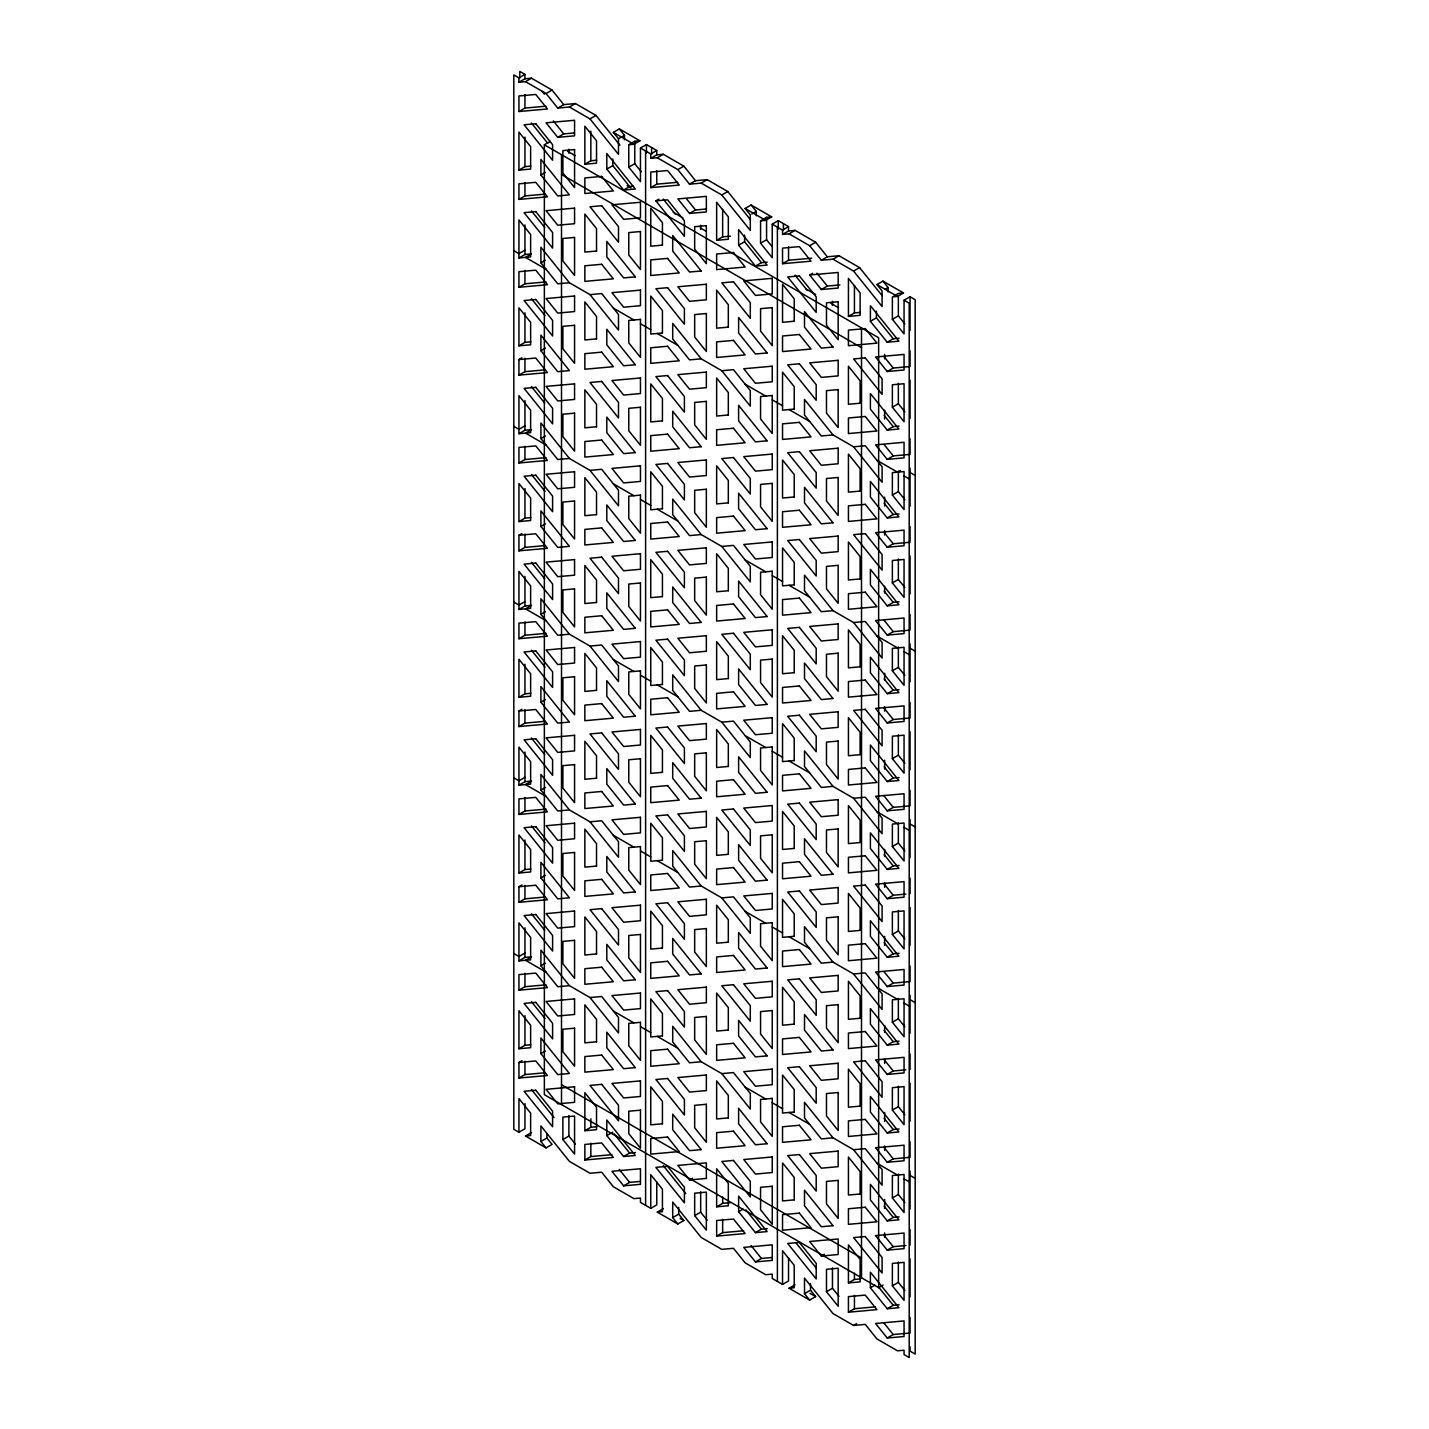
<?xml version="1.0" encoding="UTF-8"?>
<svg xmlns="http://www.w3.org/2000/svg" width="1429" height="1429" viewBox="0 0 1429 1429"><rect width="100%" height="100%" fill="white"/><g stroke="black" fill="none" stroke-linecap="round" stroke-linejoin="round"><path stroke-width="1.5" d="M518.941 77.88L524.943 74.415L524.943 78.774L518.941 82.239L518.941 77.88L513.815 74.915L513.815 1129.285L518.941 1132.25L524.943 1128.785L524.943 1103.545M518.941 82.239L525.497 81.649L531.499 78.202L552.058 90.063L563.74 104.603L575.423 103.567L595.982 115.427L619.9 145.169M525.497 81.649L546.057 93.528L552.058 90.063M518.941 111.533L547.45 108.979L535.768 94.457L518.941 95.957L518.941 111.533L524.943 108.068L545.985 106.193M546.057 93.528L557.739 108.068L563.74 104.603M557.739 108.068L569.421 107.014L575.423 103.567M883.14 1285.064L878.639 1287.672L544.36 1094.668L544.36 144.793L550.361 141.328M557.739 137.345L574.565 135.844L574.565 120.268L546.057 122.823L557.739 137.345L563.74 133.897L574.262 132.951M569.421 107.014L589.981 118.893L595.982 115.427M518.941 170.105L530.641 169.069L530.641 146.633L518.941 132.093L518.941 170.105L524.943 166.639L530.784 166.121M589.981 118.893L618.489 154.368L618.489 138.774L613.363 132.379L619.346 128.914L639.924 140.792L633.922 144.258L628.778 144.722L628.778 167.157L640.46 181.679L640.46 148.044L646.462 144.579L656.751 150.509L656.751 154.868L650.749 158.333L650.749 153.975L640.46 148.044M540.912 174.999L540.912 159.423L569.421 194.88L557.739 195.934L540.912 174.999L545.414 172.409M618.489 138.774L624.491 135.326L619.346 128.914M518.941 199.399L547.45 196.845L535.768 182.323L518.941 183.823L518.941 199.399L524.943 195.934L544.681 194.165M584.854 164.228L596.536 163.174L596.536 140.739L584.854 126.216L584.854 164.228L590.838 160.762L596.679 160.227M628.778 144.722L634.78 141.257L639.924 140.792M606.807 169.104L606.807 153.528L635.316 189.003L623.633 190.039L606.807 169.104L612.809 165.657L612.809 158.976M650.749 153.975L656.751 150.509M628.778 167.157L634.78 163.692L634.78 141.257M650.749 158.333L657.286 157.744L663.288 154.278L683.848 166.157L695.53 180.697L707.212 179.643L727.79 191.522L750.368 219.619M623.633 190.039L629.635 186.574L633.529 186.234M524.943 250.146L518.941 253.612L513.815 250.647M518.941 257.97L530.641 256.934L530.641 234.499L518.941 219.959L518.941 257.97L524.943 254.505L531.499 253.915L525.497 257.381L546.057 269.259M657.286 157.744L677.846 169.622L683.848 166.157M650.749 187.628L679.257 185.073L667.575 170.533L650.749 172.052L650.749 187.628L656.751 184.162L677.775 182.287M589.981 294.624L601.68 293.57L618.489 314.505L618.489 330.081L589.981 294.624L569.421 282.746L557.739 283.799L540.912 262.865L545.414 260.274M655.893 200.864L667.575 199.828L684.402 220.763L684.402 236.339L655.893 200.864L658.894 199.149M677.846 169.622L689.528 184.162L695.53 180.697M518.941 287.265L547.45 284.71L535.768 270.17L518.941 271.689L518.941 287.265L524.943 283.799L545.985 281.924M689.528 184.162L701.21 183.108L707.212 179.643M689.528 213.439L706.355 211.939L706.355 196.362L677.846 198.917L689.528 213.439L695.53 209.974L706.051 209.045M701.21 183.108L721.788 194.987L727.79 191.522M721.788 194.987L750.296 230.444L750.296 214.868L745.152 208.473L751.154 205.008L771.714 216.886L765.712 220.352L760.567 220.816L760.567 243.234L772.249 257.774L772.249 224.121L778.251 220.655L788.54 226.604L788.54 230.962L782.538 234.427L782.538 230.069L772.249 224.121M518.941 345.836L530.641 344.782L530.641 322.365L518.941 307.824L518.941 345.836L524.943 342.371L530.784 341.853M751.797 214.011L756.298 211.403L751.154 205.008M716.643 240.304L728.326 239.268L728.326 216.833L716.643 202.293L716.643 240.304L722.645 236.857L730.433 236.16M518.941 359.536L535.768 358.036L547.45 372.576L518.941 375.13L518.941 359.536L521.942 357.804M760.567 220.816L766.569 217.351L771.714 216.886M540.912 350.73L540.912 335.154L569.421 370.611L557.739 371.665L540.912 350.73L545.414 348.122M738.614 245.199L738.614 229.622L767.123 265.097L755.441 266.133L738.614 245.199L744.598 241.733L744.598 235.07M518.941 375.13L524.943 371.665L544.681 369.897M782.538 230.069L788.54 226.604M760.567 243.234L766.569 239.786L766.569 217.351M782.538 234.427L789.076 233.838L795.078 230.373L815.637 242.251L827.32 256.791L839.019 255.737L859.579 267.616L882.157 295.696M755.441 266.133L761.425 262.668L767.266 262.15M789.076 233.838L809.654 245.717L815.637 242.251M782.538 263.704L811.047 261.168L799.365 246.628L782.538 248.128L782.538 263.704L788.54 260.257L811.672 258.185M524.943 425.878L518.941 429.343L513.815 426.36M518.941 433.702L530.641 432.648L530.641 410.212L518.941 395.69L518.941 433.702L524.943 430.236L531.499 429.647L525.497 433.112L546.057 444.991M809.654 245.717L821.336 260.239L827.32 256.791M821.336 260.239L833.018 259.203L839.019 255.737M809.654 274.993L838.162 272.457L838.162 288.033L821.336 289.533L809.654 274.993L812.654 273.278M589.981 470.355L601.68 469.301L618.489 490.236L618.489 505.812L589.981 470.355L569.421 458.477L557.739 459.513L540.912 438.596L545.414 435.988M518.941 462.978L547.45 460.442L535.768 445.902L518.941 447.402L518.941 462.978L524.943 459.531L545.985 457.637M821.336 289.533L827.32 286.068L839.948 284.943M833.018 259.203L853.577 271.081L859.579 267.616M853.577 271.081L882.086 306.538L882.086 290.962L876.942 284.567L882.943 281.102L903.503 292.981L897.501 296.446L892.375 296.893L892.375 319.328L904.057 333.868L904.057 300.215L910.059 296.75L915.185 299.715L915.185 1354.085L910.059 1351.119L910.059 1346.761M885.087 289.23L888.088 287.497L882.943 281.102M848.433 316.398L860.115 315.362L860.115 292.927L848.433 278.387L848.433 316.398L854.435 312.933L860.276 312.415M893.875 296.035L898.359 293.445L903.503 292.981M518.941 521.567L530.641 520.513L530.641 498.078L518.941 483.556L518.941 521.567L524.943 518.102L530.784 517.584M870.404 321.293L870.404 305.717L898.912 341.174L887.23 342.228L870.404 321.293L876.406 317.827L876.406 311.165M892.375 319.328L898.359 315.863L898.359 295.481M518.941 535.268L535.768 533.767L547.45 548.307L518.941 550.844L518.941 535.268L521.942 533.535M540.912 526.461L540.912 510.867L569.421 546.342L557.739 547.378L540.912 526.461L545.414 523.854M518.941 550.844L524.943 547.378L544.681 545.628M887.23 342.228L893.232 338.762L899.073 338.244M887.23 371.504L904.057 370.004L904.057 354.428L875.548 356.982L887.23 371.504L893.232 368.057L910.059 366.538L910.059 350.962M524.943 601.609L518.941 605.056L513.815 602.091M518.941 609.433L530.641 608.379L530.641 585.944L518.941 571.421L518.941 609.433L524.943 605.967L531.499 605.378L525.497 608.843L546.057 620.722M892.375 407.194L892.375 384.758L904.057 383.722L904.057 421.734L892.375 407.194L898.359 403.728L898.359 383.347M589.981 646.069L601.68 645.033L618.489 665.968L618.489 681.544L589.981 646.069L569.421 634.208L557.739 635.244L540.912 614.309L545.414 611.719M518.941 638.709L547.45 636.173L535.768 621.633L518.941 623.133L518.941 638.709L524.943 635.244L545.985 633.369M887.23 430.093L898.912 429.039L870.404 393.582L870.404 409.158L887.23 430.093L893.232 426.628L899.073 426.11M887.23 459.37L904.057 457.869L904.057 442.293L875.548 444.848L887.23 459.37L893.232 455.905L910.059 454.404L910.059 438.828M900.502 470.445L897.501 472.159L876.942 460.299M518.941 697.281L530.641 696.245L530.641 673.809L518.941 659.269L518.941 697.281L524.943 693.833L530.784 693.297M892.375 495.059L892.375 472.624L904.057 471.588L904.057 509.599L892.375 495.059L898.359 491.594L898.359 471.195M518.941 710.999L535.768 709.498L547.45 724.021L518.941 726.575L518.941 710.999L521.942 709.266M540.912 702.175L540.912 686.599L569.421 722.074L557.739 723.11L540.912 702.175L545.414 699.585M518.941 726.575L524.943 723.11L544.681 721.341M887.23 517.959L898.912 516.905L870.404 481.448L870.404 497.024L887.23 517.959L893.232 514.494L899.073 513.976M887.23 547.236L904.057 545.735L904.057 530.159L875.548 532.713L887.23 547.236L893.232 543.77L910.059 542.27L910.059 526.694M524.943 777.322L518.941 780.788L513.815 777.823M518.941 785.146L530.641 784.11L530.641 761.675L518.941 747.135L518.941 785.146L524.943 781.681L531.499 781.109L525.497 784.575L546.057 796.435M892.375 582.925L892.375 560.49L904.057 559.453L904.057 597.465L892.375 582.925L898.359 579.459L898.359 559.061M589.981 821.8L601.68 820.764L618.489 841.699L618.489 857.275L589.981 821.8L569.421 809.939L557.739 810.975L540.912 790.041L545.414 787.45M518.941 814.441L547.45 811.886L535.768 797.364L518.941 798.865L518.941 814.441L524.943 810.975L545.985 809.1M887.23 605.825L898.912 604.771L870.404 569.314L870.404 584.89L887.23 605.825L893.232 602.359L899.073 601.823M887.23 635.101L904.057 633.601L904.057 618.025L875.548 620.561L887.23 635.101L893.232 631.636L910.059 630.135L910.059 614.559M518.941 873.012L530.641 871.976L530.641 849.54L518.941 835L518.941 873.012L524.943 869.546L530.784 869.028M892.375 670.79L892.375 648.355L904.057 647.319L904.057 685.313L892.375 670.79L898.359 667.325L898.359 646.926M518.941 886.73L535.768 885.23L547.45 899.752L518.941 902.306L518.941 886.73L521.942 884.998M540.912 877.906L540.912 862.33L569.421 897.787L557.739 898.841L540.912 877.906L545.414 875.316M518.941 902.306L524.943 898.841L544.681 897.073M887.23 693.672L898.912 692.636L870.404 657.179L870.404 672.755L887.23 693.672L893.232 690.225L899.073 689.689M887.23 722.967L904.057 721.466L904.057 705.89L875.548 708.427L887.23 722.967L893.232 719.501L910.059 718.001L910.059 702.425M524.943 953.054L518.941 956.519L513.815 953.554M518.941 960.877L530.641 959.841L530.641 937.406L518.941 922.866L518.941 960.877L524.943 957.412L531.499 956.841L525.497 960.288L546.057 972.167M892.375 758.656L892.375 736.221L904.057 735.167L904.057 773.178L892.375 758.656L898.359 755.191L898.359 734.792M589.981 997.531L601.68 996.495L618.489 1017.412L618.489 1032.988L589.981 997.531L569.421 985.653L557.739 986.707L540.912 965.772L545.414 963.182M518.941 990.172L547.45 987.618L535.768 973.095L518.941 974.596L518.941 990.172L524.943 986.707L545.985 984.831M887.23 781.538L898.912 780.502L870.404 745.027L870.404 760.621L887.23 781.538L893.232 778.073L899.073 777.555M887.23 810.832L904.057 809.332L904.057 793.756L875.548 796.292L887.23 810.832L893.232 807.367L910.059 805.867L910.059 790.291M518.941 1048.743L530.641 1047.707L530.641 1025.272L518.941 1010.732L518.941 1048.743L524.943 1045.278L530.784 1044.76M892.375 846.522L892.375 824.086L904.057 823.033L904.057 861.044L892.375 846.522L898.359 843.056L898.359 822.657M518.941 1062.461L535.768 1060.943L547.45 1075.483L518.941 1078.038L518.941 1062.461L521.942 1060.729M540.912 1053.637L540.912 1038.061L569.421 1073.518L557.739 1074.572L540.912 1053.637L545.414 1051.047M518.941 1078.038L524.943 1074.572L544.681 1072.804M887.23 869.404L898.912 868.368L870.404 832.893L870.404 848.469L887.23 869.404L893.232 865.938L899.073 865.42M887.23 898.698L904.057 897.198L904.057 881.622L875.548 884.158L887.23 898.698L893.232 895.233L905.843 894.107M546.914 1133.59L546.914 1138.038L552.058 1144.433L546.057 1147.898L525.497 1136.019L531.499 1132.554M892.375 934.387L892.375 911.952L904.057 910.898L904.057 948.91L892.375 934.387L898.359 930.922L898.359 910.523M546.057 1147.898L540.912 1141.503L546.914 1138.038M562.883 1139.538L562.883 1117.103L574.565 1116.067L574.565 1154.078L562.883 1139.538L568.885 1136.073L568.885 1115.674M584.854 1130.714L596.536 1129.678L596.536 1107.243L584.854 1092.703L584.854 1130.714L590.838 1127.249L596.679 1126.731M887.23 957.269L898.912 956.233L870.404 920.758L870.404 936.334L887.23 957.269L893.232 953.804L899.073 953.286M606.807 1135.608L606.807 1120.032L635.316 1155.507L623.633 1156.543L606.807 1135.608L612.809 1132.143M584.854 1160.009L613.363 1157.454L601.68 1142.932L584.854 1144.433L584.854 1160.009L590.838 1156.543L611.88 1154.668M887.23 986.564L904.057 985.063L904.057 969.469L875.548 972.024L887.23 986.564L893.232 983.098L910.059 981.598L910.059 966.022M623.633 1156.543L629.635 1153.078L635.476 1152.56M892.375 1022.235L892.375 999.818L904.057 998.764L904.057 1036.775L892.375 1022.235L898.359 1018.788L898.359 998.389M623.633 1185.838L640.46 1184.319L640.46 1168.743L611.951 1171.298L623.633 1185.838L629.635 1182.372L640.156 1181.426M887.23 1045.135L898.912 1044.099L870.404 1008.624L870.404 1024.2L887.23 1045.135L893.232 1041.67L899.073 1041.152M689.528 1179.943L706.355 1178.443L706.355 1162.867L677.846 1165.403L689.528 1179.943L692.529 1178.21M540.912 1141.503L540.912 1125.927L569.421 1161.384L589.981 1173.263L601.68 1172.209L613.363 1186.749L633.922 1198.627L640.46 1198.038L640.46 1202.396L650.749 1208.345L656.751 1204.879L656.751 1181.747M887.23 1074.429L904.057 1072.911L904.057 1057.335L875.548 1059.889L887.23 1074.429L893.232 1070.964L905.843 1069.839M678.704 1207.451L678.704 1214.132L683.848 1220.527L677.846 1223.992L657.286 1212.114L663.288 1208.648M677.846 1223.992L672.702 1217.597L678.704 1214.132M694.673 1215.632L694.673 1193.197L706.355 1192.143L706.355 1230.155L694.673 1215.632L700.674 1212.167L700.674 1191.768M716.643 1206.808L728.326 1205.772L728.326 1183.337L716.643 1168.797L716.643 1206.808L722.645 1203.343L730.433 1202.646M892.375 1110.101L892.375 1087.665L904.057 1086.629L904.057 1124.641L892.375 1110.101L898.359 1106.635L898.359 1086.254M738.614 1211.703L738.614 1196.127L767.123 1231.584L755.441 1232.638L738.614 1211.703L743.098 1209.113M887.23 1133.001L898.912 1131.947L870.404 1096.49L870.404 1112.066L887.23 1133.001L893.232 1129.535L899.073 1129.017M716.643 1236.103L745.152 1233.549L733.47 1219.026L716.643 1220.527L716.643 1236.103L722.645 1232.638L743.669 1230.762M755.441 1232.638L761.425 1229.172L767.266 1228.654M887.23 1162.277L904.057 1160.777L904.057 1145.201L875.548 1147.755L887.23 1162.277L893.232 1158.83L910.059 1157.311L910.059 1141.735M755.441 1261.914L772.249 1260.414L772.249 1244.838L743.741 1247.392L755.441 1261.914L761.425 1258.467L771.946 1257.52M892.375 1197.966L892.375 1175.531L904.057 1174.495L904.057 1212.506L892.375 1197.966L898.359 1194.501L898.359 1174.12M821.336 1256.037L838.162 1254.537L838.162 1238.961L809.654 1241.497L821.336 1256.037L824.337 1254.305M887.23 1220.866L898.912 1219.812L870.404 1184.355L870.404 1199.931L887.23 1220.866L893.232 1217.401L899.073 1216.883M672.702 1217.597L672.702 1202.021L701.21 1237.478L721.788 1249.357L733.47 1248.303L745.152 1262.843L765.712 1274.722L772.249 1274.132L772.249 1278.491L782.538 1284.421L788.54 1280.956L788.54 1257.824M810.511 1283.546L810.511 1290.226L815.637 1296.621L809.654 1300.086L789.076 1288.208L795.078 1284.742M809.654 1300.086L804.509 1293.674L810.511 1290.226M887.23 1250.143L904.057 1248.642L904.057 1233.066L875.548 1235.621L887.23 1250.143L893.232 1246.677L905.843 1245.552M826.48 1291.727L826.48 1269.291L838.162 1268.237L838.162 1306.249L826.48 1291.727L832.464 1288.261L832.464 1267.862M848.433 1282.903L860.115 1281.867L860.115 1259.431L848.433 1244.891L848.433 1282.903L854.435 1279.437L860.276 1278.919M870.404 1287.797L870.404 1272.221L898.912 1307.678L887.23 1308.732L870.404 1287.797L874.905 1285.207M892.375 1285.832L892.375 1263.397L904.057 1262.361L904.057 1300.372L892.375 1285.832L898.359 1282.367L898.359 1261.986M848.433 1312.197L876.942 1309.643L865.259 1295.103L848.433 1296.621L848.433 1312.197L854.435 1308.732L875.459 1306.856M804.509 1293.674L804.509 1278.098L833.018 1313.573L853.577 1325.433L856.578 1323.718M887.23 1308.732L893.232 1305.266L899.073 1304.748M887.23 1338.008L904.057 1336.508L904.057 1320.932L875.548 1323.486L887.23 1338.008L893.232 1334.543L910.059 1333.043L910.059 1317.467M524.943 78.774L531.499 78.202M656.751 154.868L663.288 154.278M788.54 230.962L795.078 230.373M701.21 358.84L689.528 359.876L672.702 338.959L672.702 323.383L701.21 358.84L721.788 370.718L750.296 406.175L750.296 390.599L733.47 369.664L721.788 370.718M833.018 434.934L821.336 435.97L804.509 415.053L804.509 399.459L833.018 434.934L853.577 446.813L882.086 482.27L882.086 466.694L865.259 445.759L853.577 446.813M701.21 534.571L689.528 535.607L672.702 514.69L672.702 499.096L701.21 534.571L721.788 546.45L750.296 581.907L750.296 566.331L733.47 545.396L721.788 546.45M833.018 610.665L821.336 611.701L804.509 590.766L804.509 575.19L833.018 610.665L853.577 622.526L882.086 658.001L882.086 642.425L865.259 621.49L853.577 622.526M701.21 710.302L689.528 711.338L672.702 690.403L672.702 674.827L701.21 710.302L721.788 722.163L750.296 757.638L750.296 742.062L733.47 721.127L721.788 722.163M833.018 786.379L821.336 787.433L804.509 766.498L804.509 750.922L833.018 786.379L853.577 798.257L882.086 833.714L882.086 818.138L865.259 797.221L853.577 798.257M701.21 886.016L689.528 887.07L672.702 866.135L672.702 850.559L701.21 886.016L721.788 897.894L750.296 933.351L750.296 917.775L733.47 896.858L721.788 897.894M833.018 962.11L821.336 963.164L804.509 942.229L804.509 926.653L833.018 962.11L853.577 973.989L882.086 1009.446L882.086 993.869L865.259 972.935L853.577 973.989M701.21 1061.747L689.528 1062.801L672.702 1041.866L672.702 1026.29L701.21 1061.747L721.788 1073.626L750.296 1109.083L750.296 1093.507L733.47 1072.572L721.788 1073.626M525.497 1136.019L530.641 1135.555L530.641 1113.137L518.941 1098.597L518.941 1132.25M833.018 1137.841L821.336 1138.877L804.509 1117.96L804.509 1102.384L833.018 1137.841L853.577 1149.72L882.086 1185.177L882.086 1169.601L865.259 1148.666L853.577 1149.72M657.286 1212.114L662.431 1211.649L662.431 1189.214L650.749 1174.692L650.749 1208.345M789.076 1288.208L794.22 1287.743L794.22 1265.308L782.538 1250.786L782.538 1284.421M853.577 1325.433L865.259 1324.397L876.942 1338.937L897.501 1350.798L904.057 1350.226L904.057 1354.585L909.201 1357.55L909.201 303.18L904.057 300.215M524.943 74.415L519.799 71.45L519.799 78.131M613.363 132.379L633.922 144.258M745.152 208.473L765.712 220.352M876.942 284.567L897.501 296.446M567.492 151.224L575.19 155.672M627.117 185.645L630.957 187.86M673.273 212.296L682.883 217.851M700.192 227.836L705.962 231.176M805.956 288.908L815.584 294.445M830.963 303.341L838.644 307.771M544.36 144.793L878.639 337.78L878.639 1287.672M561.508 174.481L861.508 347.676M910.059 472.481L915.185 475.446M613.363 308.11L633.922 319.989M640.46 323.758L650.749 329.706M657.286 333.475L677.846 345.354M745.152 384.205L765.712 396.083M772.249 399.852L782.538 405.782M789.076 409.569L809.654 421.448M904.057 475.946L909.201 478.911M910.059 648.212L915.185 651.177M613.363 483.842L633.922 495.72M640.46 499.489L650.749 505.419M657.286 509.206L677.846 521.085M745.152 559.936L765.712 571.796M772.249 575.583L782.538 581.514M789.076 585.301L809.654 597.161M876.942 636.03L897.501 647.891M904.057 651.678L909.201 654.643M910.059 823.944L915.185 826.909M613.363 659.573L633.922 671.434M640.46 675.22L650.749 681.151M657.286 684.938L677.846 696.798M745.152 735.667L765.712 747.528M772.249 751.315L782.538 757.245M789.076 761.014L809.654 772.893M876.942 811.743L897.501 823.622M904.057 827.391L909.201 830.374M910.059 999.657L915.185 1002.64M613.363 835.286L633.922 847.165M640.46 850.952L650.749 856.882M657.286 860.651L677.846 872.53M745.152 911.38L765.712 923.259M772.249 927.028L782.538 932.976M789.076 936.745L809.654 948.624M876.942 987.475L897.501 999.353M904.057 1003.122L909.201 1006.087M910.059 1175.388L915.185 1178.353M613.363 1011.017L633.922 1022.896M640.46 1026.665L650.749 1032.613M657.286 1036.382L677.846 1048.261M745.152 1087.112L765.712 1098.99M772.249 1102.759L782.538 1108.708M789.076 1112.476L809.654 1124.355M876.942 1163.206L897.501 1175.085M904.057 1178.854L909.201 1181.819M561.508 1084.772L861.508 1257.984M680.115 1218.365L683.848 1220.527M810.029 1293.37L815.637 1296.621M898.359 315.863L904.861 323.936M876.406 317.827L893.232 338.762M816.941 273.153L827.32 286.068M884.14 356.75L893.232 368.057M766.569 239.786L771.767 246.235M795.042 275.19L807.26 290.391M898.359 403.728L904.861 411.802M744.598 241.733L761.425 262.668M884.158 415.357L893.232 426.628M686.438 198.685L695.53 209.974M884.14 444.615L893.232 455.905M634.78 163.692L641.264 171.766M663.235 199.095L675.453 214.296M898.359 491.594L904.861 499.668M612.809 165.657L629.635 186.574M884.158 503.222L893.232 514.494M541.77 90.992L544.378 94.225M553.362 120.965L563.74 133.897M884.14 532.481L893.232 543.77M531.445 123.001L547.736 143.275M898.359 579.459L904.861 587.533M884.158 591.088L893.232 602.359M884.14 620.329L893.232 631.636M531.409 210.831L544.699 227.354M898.359 667.325L904.861 675.399M569.421 282.746L540.912 247.288L540.912 262.865M884.158 678.954L893.232 690.225M884.14 708.195L893.232 719.501M531.445 298.732L545.021 315.63M898.359 755.191L904.861 763.265M884.158 766.801L893.232 778.073M884.14 796.06L893.232 807.367M531.409 386.562L544.699 403.085M898.359 843.056L904.861 851.13M569.421 458.477L540.912 423.02L540.912 438.596M884.158 854.667L893.232 865.938M884.14 883.926L893.232 895.233M531.445 474.464L545.021 491.344M898.359 930.922L904.861 938.996M884.158 942.533L893.232 953.804M884.14 971.791L893.232 983.098M531.409 562.294L544.699 578.816M898.359 1018.788L904.861 1026.862M569.421 634.208L540.912 598.733L540.912 614.309M884.158 1030.398L893.232 1041.67M884.14 1059.657L893.232 1070.964M531.445 650.195L545.021 667.075M898.359 1106.635L904.861 1114.709M884.158 1118.264L893.232 1129.535M884.14 1147.523L893.232 1158.83M531.409 738.025L544.699 754.548M898.359 1194.501L904.861 1202.575M569.421 809.939L540.912 774.464L540.912 790.041M884.158 1206.13L893.232 1217.401M884.14 1235.388L893.232 1246.677M531.445 825.908L545.021 842.806M898.359 1282.367L904.861 1290.441M878.996 1287.547L893.232 1305.266M884.14 1323.254L893.232 1334.543M531.409 913.738L544.699 930.261M796.328 1243.301L816.263 1268.095M832.464 1288.261L838.966 1296.335M569.421 985.653L540.912 950.196L540.912 965.772M745.902 1209.845L761.425 1229.172M751.047 1245.534L761.425 1258.467M531.445 1001.64L545.021 1018.538M663.217 1165.564L685.795 1193.644M700.674 1212.167L707.159 1220.241M614.113 1133.769L629.635 1153.078M619.257 1169.44L629.635 1182.372M531.409 1089.47L554.005 1117.567M568.885 1136.073L575.369 1144.147M910.059 296.75L910.059 330.403M910.059 380.257L910.059 418.268M910.059 468.123L910.059 506.134M910.059 555.988L910.059 594M910.059 643.854L910.059 681.865M910.059 731.719L910.059 769.731M910.059 819.567L910.059 857.579M910.059 878.156L910.059 893.732M910.059 907.433L910.059 945.444M910.059 995.298L910.059 1033.31M910.059 1053.87L910.059 1069.464M910.059 1083.164L910.059 1121.176M910.059 1171.03L910.059 1209.041M910.059 1229.601L910.059 1245.177M910.059 1258.895L910.059 1296.907M888.088 287.497L888.088 291.945M884.64 354.392L884.64 358.858M884.64 410.141L884.64 419.054M884.64 497.096L884.64 506.009M884.64 530.552L884.64 535M884.64 586.283L884.64 592.981M884.64 673.255L884.64 679.936M884.64 706.694L884.64 711.16M884.64 760.21L884.64 769.124M884.64 849.398L884.64 856.096M884.64 882.854L884.64 887.302M884.64 936.352L884.64 945.284M884.64 1025.558L884.64 1032.238M884.64 1058.996L884.64 1063.462M884.64 1112.512L884.64 1121.426M884.64 1145.951L884.64 1150.416M884.64 1199.467L884.64 1208.398M884.64 1232.923L884.64 1237.371M861.508 327.902L861.508 1277.776M854.435 285.478L854.435 312.933M854.435 1273.096L854.435 1279.437M854.435 1295.371L854.435 1308.732M832.464 301.358L832.464 305.449M788.54 246.895L788.54 260.257M783.396 223.638L783.396 230.301M778.251 220.655L778.251 229.069M777.394 227.104L777.394 1281.456M756.298 211.403L756.298 215.868M722.645 209.402L722.645 236.857M722.645 1197.02L722.645 1203.343M722.645 1219.276L722.645 1232.638M700.674 225.264L700.674 229.355M656.751 170.801L656.751 184.162M651.606 147.544L651.606 154.207M646.462 144.579L646.462 152.992M645.604 151.01L645.604 1205.361M624.491 135.326L624.491 139.774M590.838 131.2L590.838 160.762M590.838 1118.818L590.838 1127.249M590.838 1143.2L590.838 1156.543M568.885 149.188L568.885 153.26M561.508 154.689L561.508 1104.563M524.943 94.707L524.943 108.068M524.943 137.041L524.943 166.639M524.943 182.573L524.943 195.934M524.943 224.907L524.943 254.505M524.943 270.438L524.943 283.799M524.943 312.772L524.943 342.371M524.943 358.304L524.943 371.665M524.943 400.638L524.943 430.236M524.943 446.17L524.943 459.531M524.943 488.504L524.943 518.102M524.943 534.035L524.943 547.378M524.943 576.369L524.943 605.967M524.943 621.901L524.943 635.244M524.943 664.235L524.943 693.833M524.943 709.766L524.943 723.11M524.943 752.083L524.943 781.681M524.943 797.632L524.943 810.975M524.943 839.948L524.943 869.546M524.943 885.48L524.943 898.841M524.943 927.814L524.943 957.412M524.943 973.345L524.943 986.707M524.943 1015.68L524.943 1045.278M524.943 1061.211L524.943 1074.572M535.768 123.734L524.086 124.787L552.594 160.244L552.594 144.668L535.768 123.734M574.565 149.563L562.883 150.599L562.883 173.034L574.565 187.574L574.565 149.563M601.68 176.428L584.854 177.928L584.854 193.504L613.363 190.968L601.68 176.428M535.768 211.599L524.086 212.653L552.594 248.11L552.594 232.534L535.768 211.599M574.565 208.134L546.057 210.688L557.739 225.21L574.565 223.71L574.565 208.134M601.68 205.722L589.981 206.758L618.489 242.215L618.489 226.639L601.68 205.722M640.46 202.257L611.951 204.794L623.633 219.334L640.46 217.833L640.46 202.257M574.565 237.428L562.883 238.464L562.883 260.9L574.565 275.44L574.565 237.428M640.46 231.534L628.778 232.588L628.778 255.023L640.46 269.545L640.46 231.534M706.355 225.657L694.673 226.693L694.673 249.128L706.355 263.668L706.355 225.657M596.536 251.04L584.854 252.076L584.854 214.082L596.536 228.604L596.536 251.04M662.431 245.145L650.749 246.199L650.749 208.187L662.431 222.728L662.431 245.145M601.68 264.294L584.854 265.794L584.854 281.37L613.363 278.834L601.68 264.294M667.575 258.399L650.749 259.899L650.749 275.493L679.257 272.939L667.575 258.399M733.47 252.522L716.643 254.023L716.643 269.599L745.152 267.044L733.47 252.522M635.316 276.869L623.633 277.905L606.807 256.97L606.807 241.394L635.316 276.869M701.21 270.974L689.528 272.028L672.702 251.093L672.702 235.517L701.21 270.974M535.768 299.465L524.086 300.501L552.594 335.976L552.594 320.4L535.768 299.465M574.565 295.999L546.057 298.554L557.739 313.076L574.565 311.576L574.565 295.999M640.46 290.123L611.951 292.659L623.633 307.199L640.46 305.699L640.46 290.123M667.575 287.693L655.893 288.729L684.402 324.204L684.402 308.628L667.575 287.693M706.355 284.228L677.846 286.782L689.528 301.305L706.355 299.804L706.355 284.228M733.47 281.799L721.788 282.853L750.296 318.31L750.296 302.734L733.47 281.799M772.249 278.333L743.741 280.888L755.441 295.428L772.249 293.927L772.249 278.333M799.365 275.922L787.683 276.958L816.191 312.433L816.191 296.857L799.365 275.922M574.565 325.294L562.883 326.33L562.883 348.765L574.565 363.305L574.565 325.294M640.46 319.399L628.778 320.453L628.778 342.871L640.46 357.411L640.46 319.399M706.355 313.523L694.673 314.559L694.673 336.994L706.355 351.534L706.355 313.523M772.249 307.628L760.567 308.664L760.567 331.099L772.249 345.639L772.249 307.628M838.162 301.751L826.48 302.787L826.48 325.223L838.162 339.745L838.162 301.751M596.536 338.905L584.854 339.941L584.854 301.93L596.536 316.47L596.536 338.905M662.431 333.011L650.749 334.064L650.749 296.053L662.431 310.593L662.431 333.011M728.326 327.134L716.643 328.17L716.643 290.158L728.326 304.699L728.326 327.134M794.22 321.239L782.538 322.293L782.538 284.282L794.22 298.804L794.22 321.239M601.68 352.159L584.854 353.66L584.854 369.236L613.363 366.681L601.68 352.159M667.575 346.265L650.749 347.765L650.749 363.341L679.257 360.805L667.575 346.265M733.47 340.388L716.643 341.888L716.643 357.464L745.152 354.91L733.47 340.388M799.365 334.493L782.538 335.994L782.538 351.57L811.047 349.033L799.365 334.493M865.259 328.616L848.433 330.117L848.433 345.693L876.942 343.139L865.259 328.616M635.316 364.734L623.633 365.77L606.807 344.836L606.807 329.259L635.316 364.734M767.123 352.945L755.441 353.999L738.614 333.064L738.614 317.488L767.123 352.945M833.018 347.068L821.336 348.104L804.509 327.187L804.509 311.611L833.018 347.068M535.768 387.33L524.086 388.366L552.594 423.841L552.594 408.265L535.768 387.33M574.565 383.865L546.057 386.402L557.739 400.942L574.565 399.441L574.565 383.865M601.68 381.436L589.981 382.49L618.489 417.947L618.489 402.371L601.68 381.436M640.46 377.97L611.951 380.525L623.633 395.065L640.46 393.547L640.46 377.97M667.575 375.559L655.893 376.595L684.402 412.07L684.402 396.494L667.575 375.559M706.355 372.094L677.846 374.63L689.528 389.17L706.355 387.67L706.355 372.094M772.249 366.199L743.741 368.753L755.441 383.294L772.249 381.775L772.249 366.199M799.365 363.788L787.683 364.824L816.191 400.299L816.191 384.705L799.365 363.788M838.162 360.322L809.654 362.859L821.336 377.399L838.162 375.898L838.162 360.322M865.259 357.893L853.577 358.947L882.086 394.404L882.086 378.828L865.259 357.893M574.565 413.16L562.883 414.196L562.883 436.631L574.565 451.171L574.565 413.16M640.46 407.265L628.778 408.301L628.778 430.736L640.46 445.276L640.46 407.265M706.355 401.37L694.673 402.424L694.673 424.86L706.355 439.382L706.355 401.37M772.249 395.494L760.567 396.53L760.567 418.965L772.249 433.505L772.249 395.494M838.162 389.599L826.48 390.653L826.48 413.088L838.162 427.61L838.162 389.599M596.536 426.771L584.854 427.807L584.854 389.795L596.536 404.336L596.536 426.771M662.431 420.876L650.749 421.93L650.749 383.919L662.431 398.441L662.431 420.876M728.326 414.999L716.643 416.035L716.643 378.024L728.326 392.564L728.326 414.999M794.22 409.105L782.538 410.159L782.538 372.147L794.22 386.67L794.22 409.105M860.115 403.228L848.433 404.264L848.433 366.253L860.115 380.793L860.115 403.228M601.68 440.025L584.854 441.525L584.854 457.101L613.363 454.547L601.68 440.025M667.575 434.13L650.749 435.631L650.749 451.207L679.257 448.67L667.575 434.13M733.47 428.253L716.643 429.754L716.643 445.33L745.152 442.776L733.47 428.253M799.365 422.359L782.538 423.859L782.538 439.435L811.047 436.899L799.365 422.359M865.259 416.464L848.433 417.982L848.433 433.559L876.942 431.004L865.259 416.464M635.316 452.582L623.633 453.636L606.807 432.701L606.807 417.125L635.316 452.582M701.21 446.705L689.528 447.741L672.702 426.824L672.702 411.248L701.21 446.705M767.123 440.811L755.441 441.865L738.614 420.93L738.614 405.354L767.123 440.811M535.768 475.196L524.086 476.232L552.594 511.707L552.594 496.131L535.768 475.196M574.565 471.731L546.057 474.267L557.739 488.807L574.565 487.307L574.565 471.731M640.46 465.836L611.951 468.39L623.633 482.931L640.46 481.412L640.46 465.836M667.575 463.425L655.893 464.461L684.402 499.936L684.402 484.342L667.575 463.425M706.355 459.959L677.846 462.496L689.528 477.036L706.355 475.535L706.355 459.959M733.47 457.53L721.788 458.584L750.296 494.041L750.296 478.465L733.47 457.53M772.249 454.065L743.741 456.619L755.441 471.141L772.249 469.641L772.249 454.065M799.365 451.653L787.683 452.689L816.191 488.146L816.191 472.57L799.365 451.653M838.162 448.188L809.654 450.724L821.336 465.265L838.162 463.764L838.162 448.188M574.565 501.007L562.883 502.061L562.883 524.497L574.565 539.019L574.565 501.007M640.46 495.131L628.778 496.167L628.778 518.602L640.46 533.142L640.46 495.131M706.355 489.236L694.673 490.29L694.673 512.725L706.355 527.247L706.355 489.236M772.249 483.359L760.567 484.395L760.567 506.831L772.249 521.371L772.249 483.359M838.162 477.465L826.48 478.519L826.48 500.954L838.162 515.476L838.162 477.465M596.536 514.636L584.854 515.673L584.854 477.661L596.536 492.201L596.536 514.636M662.431 508.742L650.749 509.796L650.749 471.784L662.431 486.307L662.431 508.742M728.326 502.865L716.643 503.901L716.643 465.89L728.326 480.43L728.326 502.865M794.22 496.97L782.538 498.024L782.538 460.013L794.22 474.535L794.22 496.97M860.115 491.094L848.433 492.13L848.433 454.118L860.115 468.658L860.115 491.094M601.68 527.89L584.854 529.391L584.854 544.967L613.363 542.413L601.68 527.89M667.575 521.996L650.749 523.496L650.749 539.072L679.257 536.536L667.575 521.996M733.47 516.101L716.643 517.62L716.643 533.196L745.152 530.641L733.47 516.101M799.365 510.224L782.538 511.725L782.538 527.301L811.047 524.765L799.365 510.224M865.259 504.33L848.433 505.848L848.433 521.424L876.942 518.87L865.259 504.33M635.316 540.448L623.633 541.502L606.807 520.567L606.807 504.991L635.316 540.448M767.123 528.676L755.441 529.73L738.614 508.795L738.614 493.219L767.123 528.676M833.018 522.8L821.336 523.836L804.509 502.901L804.509 487.325L833.018 522.8M535.768 563.062L524.086 564.098L552.594 599.555L552.594 583.979L535.768 563.062M574.565 559.596L546.057 562.133L557.739 576.673L574.565 575.173L574.565 559.596M601.68 557.167L589.981 558.221L618.489 593.678L618.489 578.102L601.68 557.167M640.46 553.702L611.951 556.256L623.633 570.778L640.46 569.278L640.46 553.702M667.575 551.29L655.893 552.326L684.402 587.783L684.402 572.207L667.575 551.29M706.355 547.825L677.846 550.361L689.528 564.902L706.355 563.401L706.355 547.825M772.249 541.93L743.741 544.485L755.441 559.007L772.249 557.506L772.249 541.93M799.365 539.519L787.683 540.555L816.191 576.012L816.191 560.436L799.365 539.519M838.162 536.054L809.654 538.59L821.336 553.13L838.162 551.63L838.162 536.054M865.259 533.624L853.577 534.66L882.086 570.135L882.086 554.559L865.259 533.624M574.565 588.873L562.883 589.927L562.883 612.362L574.565 626.884L574.565 588.873M640.46 582.996L628.778 584.032L628.778 606.468L640.46 621.008L640.46 582.996M706.355 577.102L694.673 578.156L694.673 600.591L706.355 615.113L706.355 577.102M772.249 571.225L760.567 572.261L760.567 594.696L772.249 609.236L772.249 571.225M838.162 565.33L826.48 566.384L826.48 588.802L838.162 603.342L838.162 565.33M596.536 602.502L584.854 603.538L584.854 565.527L596.536 580.067L596.536 602.502M662.431 596.607L650.749 597.644L650.749 559.65L662.431 574.172L662.431 596.607M728.326 590.731L716.643 591.767L716.643 553.755L728.326 568.295L728.326 590.731M794.22 584.836L782.538 585.872L782.538 547.861L794.22 562.401L794.22 584.836M860.115 578.941L848.433 579.995L848.433 541.984L860.115 556.524L860.115 578.941M601.68 615.738L584.854 617.257L584.854 632.833L613.363 630.278L601.68 615.738M667.575 609.861L650.749 611.362L650.749 626.938L679.257 624.402L667.575 609.861M733.47 603.967L716.643 605.467L716.643 621.061L745.152 618.507L733.47 603.967M799.365 598.09L782.538 599.591L782.538 615.167L811.047 612.612L799.365 598.09M865.259 592.195L848.433 593.696L848.433 609.272L876.942 606.736L865.259 592.195M635.316 628.313L623.633 629.367L606.807 608.432L606.807 592.856L635.316 628.313M701.21 622.437L689.528 623.473L672.702 602.538L672.702 586.962L701.21 622.437M767.123 616.542L755.441 617.596L738.614 596.661L738.614 581.085L767.123 616.542M535.768 650.927L524.086 651.963L552.594 687.42L552.594 671.844L535.768 650.927M574.565 647.462L546.057 649.999L557.739 664.539L574.565 663.038L574.565 647.462M640.46 641.567L611.951 644.122L623.633 658.644L640.46 657.144L640.46 641.567M667.575 639.156L655.893 640.192L684.402 675.649L684.402 660.073L667.575 639.156M706.355 635.691L677.846 638.227L689.528 652.767L706.355 651.267L706.355 635.691M733.47 633.261L721.788 634.297L750.296 669.772L750.296 654.196L733.47 633.261M772.249 629.796L743.741 632.35L755.441 646.873L772.249 645.372L772.249 629.796M799.365 627.367L787.683 628.421L816.191 663.878L816.191 648.302L799.365 627.367M838.162 623.901L809.654 626.456L821.336 640.996L838.162 639.495L838.162 623.901M574.565 676.739L562.883 677.793L562.883 700.228L574.565 714.75L574.565 676.739M640.46 670.862L628.778 671.898L628.778 694.333L640.46 708.873L640.46 670.862M706.355 664.967L694.673 666.021L694.673 688.439L706.355 702.979L706.355 664.967M772.249 659.091L760.567 660.127L760.567 682.562L772.249 697.102L772.249 659.091M838.162 653.196L826.48 654.25L826.48 676.667L838.162 691.207L838.162 653.196M596.536 690.35L584.854 691.404L584.854 653.392L596.536 667.932L596.536 690.35M662.431 684.473L650.749 685.509L650.749 647.498L662.431 662.038L662.431 684.473M728.326 678.579L716.643 679.632L716.643 641.621L728.326 656.161L728.326 678.579M794.22 672.702L782.538 673.738L782.538 635.726L794.22 650.266L794.22 672.702M860.115 666.807L848.433 667.861L848.433 629.85L860.115 644.372L860.115 666.807M601.68 703.604L584.854 705.104L584.854 720.698L613.363 718.144L601.68 703.604M667.575 697.727L650.749 699.228L650.749 714.804L679.257 712.249L667.575 697.727M733.47 691.832L716.643 693.333L716.643 708.909L745.152 706.373L733.47 691.832M799.365 685.956L782.538 687.456L782.538 703.032L811.047 700.478L799.365 685.956M865.259 680.061L848.433 681.562L848.433 697.138L876.942 694.601L865.259 680.061M635.316 716.179L623.633 717.233L606.807 696.298L606.807 680.722L635.316 716.179M767.123 704.408L755.441 705.444L738.614 684.527L738.614 668.951L767.123 704.408M833.018 698.531L821.336 699.567L804.509 678.632L804.509 663.056L833.018 698.531M535.768 738.775L524.086 739.829L552.594 775.286L552.594 759.71L535.768 738.775M574.565 735.31L546.057 737.864L557.739 752.404L574.565 750.904L574.565 735.31M601.68 732.898L589.981 733.934L618.489 769.409L618.489 753.833L601.68 732.898M640.46 729.433L611.951 731.987L623.633 746.51L640.46 745.009L640.46 729.433M667.575 727.004L655.893 728.058L684.402 763.515L684.402 747.939L667.575 727.004M706.355 723.538L677.846 726.093L689.528 740.633L706.355 739.132L706.355 723.538M772.249 717.662L743.741 720.198L755.441 734.738L772.249 733.238L772.249 717.662M799.365 715.232L787.683 716.286L816.191 751.743L816.191 736.167L799.365 715.232M838.162 711.767L809.654 714.321L821.336 728.861L838.162 727.343L838.162 711.767M865.259 709.356L853.577 710.392L882.086 745.867L882.086 730.29L865.259 709.356M574.565 764.604L562.883 765.658L562.883 788.076L574.565 802.616L574.565 764.604M640.46 758.728L628.778 759.764L628.778 782.199L640.46 796.739L640.46 758.728M706.355 752.833L694.673 753.869L694.673 776.304L706.355 790.844L706.355 752.833M772.249 746.956L760.567 747.992L760.567 770.427L772.249 784.95L772.249 746.956M838.162 741.062L826.48 742.098L826.48 764.533L838.162 779.073L838.162 741.062M596.536 778.216L584.854 779.269L584.854 741.258L596.536 755.798L596.536 778.216M662.431 772.339L650.749 773.375L650.749 735.363L662.431 749.903L662.431 772.339M728.326 766.444L716.643 767.498L716.643 729.487L728.326 744.009L728.326 766.444M794.22 760.567L782.538 761.603L782.538 723.592L794.22 738.132L794.22 760.567M860.115 754.673L848.433 755.727L848.433 717.715L860.115 732.237L860.115 754.673M601.68 791.47L584.854 792.97L584.854 808.546L613.363 806.01L601.68 791.47M667.575 785.593L650.749 787.093L650.749 802.669L679.257 800.115L667.575 785.593M733.47 779.698L716.643 781.199L716.643 796.775L745.152 794.238L733.47 779.698M799.365 773.821L782.538 775.322L782.538 790.898L811.047 788.344L799.365 773.821M865.259 767.927L848.433 769.427L848.433 785.003L876.942 782.467L865.259 767.927M635.316 804.045L623.633 805.081L606.807 784.164L606.807 768.588L635.316 804.045M701.21 798.15L689.528 799.204L672.702 778.269L672.702 762.693L701.21 798.15M767.123 792.273L755.441 793.309L738.614 772.392L738.614 756.816L767.123 792.273M535.768 826.641L524.086 827.695L552.594 863.152L552.594 847.576L535.768 826.641M574.565 823.175L546.057 825.73L557.739 840.27L574.565 838.752L574.565 823.175M640.46 817.299L611.951 819.835L623.633 834.375L640.46 832.875L640.46 817.299M667.575 814.869L655.893 815.923L684.402 851.38L684.402 835.804L667.575 814.869M706.355 811.404L677.846 813.958L689.528 828.498L706.355 826.98L706.355 811.404M733.47 808.993L721.788 810.029L750.296 845.504L750.296 829.91L733.47 808.993M772.249 805.527L743.741 808.064L755.441 822.604L772.249 821.103L772.249 805.527M799.365 803.098L787.683 804.152L816.191 839.609L816.191 824.033L799.365 803.098M838.162 799.633L809.654 802.187L821.336 816.709L838.162 815.209L838.162 799.633M574.565 852.47L562.883 853.506L562.883 875.941L574.565 890.481L574.565 852.47M640.46 846.575L628.778 847.629L628.778 870.065L640.46 884.587L640.46 846.575M706.355 840.699L694.673 841.735L694.673 864.17L706.355 878.71L706.355 840.699M772.249 834.804L760.567 835.858L760.567 858.293L772.249 872.815L772.249 834.804M838.162 828.927L826.48 829.963L826.48 852.398L838.162 866.939L838.162 828.927M596.536 866.081L584.854 867.135L584.854 829.124L596.536 843.646L596.536 866.081M662.431 860.204L650.749 861.24L650.749 823.229L662.431 837.769L662.431 860.204M728.326 854.31L716.643 855.364L716.643 817.352L728.326 831.874L728.326 854.31M794.22 848.433L782.538 849.469L782.538 811.458L794.22 825.998L794.22 848.433M860.115 842.538L848.433 843.592L848.433 805.581L860.115 820.103L860.115 842.538M601.68 879.335L584.854 880.836L584.854 896.412L613.363 893.875L601.68 879.335M667.575 873.458L650.749 874.959L650.749 890.535L679.257 887.981L667.575 873.458M733.47 867.564L716.643 869.064L716.643 884.64L745.152 882.104L733.47 867.564M799.365 861.669L782.538 863.187L782.538 878.764L811.047 876.209L799.365 861.669M865.259 855.792L848.433 857.293L848.433 872.869L876.942 870.332L865.259 855.792M635.316 891.91L623.633 892.946L606.807 872.029L606.807 856.453L635.316 891.91M767.123 880.139L755.441 881.175L738.614 860.258L738.614 844.664L767.123 880.139M833.018 874.244L821.336 875.298L804.509 854.363L804.509 838.787L833.018 874.244M535.768 914.506L524.086 915.56L552.594 951.017L552.594 935.441L535.768 914.506M574.565 911.041L546.057 913.595L557.739 928.118L574.565 926.617L574.565 911.041M601.68 908.63L589.981 909.666L618.489 945.141L618.489 929.547L601.68 908.63M640.46 905.164L611.951 907.701L623.633 922.241L640.46 920.74L640.46 905.164M667.575 902.735L655.893 903.789L684.402 939.246L684.402 923.67L667.575 902.735M706.355 899.27L677.846 901.824L689.528 916.346L706.355 914.846L706.355 899.27M772.249 893.393L743.741 895.929L755.441 910.469L772.249 908.969L772.249 893.393M799.365 890.964L787.683 892.018L816.191 927.475L816.191 911.898L799.365 890.964M838.162 887.498L809.654 890.053L821.336 904.575L838.162 903.074L838.162 887.498M865.259 885.087L853.577 886.123L882.086 921.58L882.086 906.004L865.259 885.087M574.565 940.336L562.883 941.372L562.883 963.807L574.565 978.347L574.565 940.336M640.46 934.441L628.778 935.495L628.778 957.93L640.46 972.452L640.46 934.441M706.355 928.564L694.673 929.6L694.673 952.036L706.355 966.576L706.355 928.564M772.249 922.67L760.567 923.723L760.567 946.159L772.249 960.681L772.249 922.67M838.162 916.793L826.48 917.829L826.48 940.264L838.162 954.804L838.162 916.793M596.536 953.947L584.854 955.001L584.854 916.989L596.536 931.512L596.536 953.947M662.431 948.07L650.749 949.106L650.749 911.095L662.431 925.635L662.431 948.07M728.326 942.175L716.643 943.211L716.643 905.218L728.326 919.74L728.326 942.175M794.22 936.299L782.538 937.335L782.538 899.323L794.22 913.863L794.22 936.299M860.115 930.404L848.433 931.44L848.433 893.429L860.115 907.969L860.115 930.404M601.68 967.201L584.854 968.701L584.854 984.277L613.363 981.741L601.68 967.201M667.575 961.306L650.749 962.824L650.749 978.401L679.257 975.846L667.575 961.306M733.47 955.429L716.643 956.93L716.643 972.506L745.152 969.969L733.47 955.429M799.365 949.535L782.538 951.053L782.538 966.629L811.047 964.075L799.365 949.535M865.259 943.658L848.433 945.158L848.433 960.735L876.942 958.18L865.259 943.658M635.316 979.776L623.633 980.812L606.807 959.877L606.807 944.301L635.316 979.776M701.21 973.881L689.528 974.935L672.702 954L672.702 938.424L701.21 973.881M767.123 968.005L755.441 969.041L738.614 948.106L738.614 932.53L767.123 968.005M535.768 1002.372L524.086 1003.426L552.594 1038.883L552.594 1023.307L535.768 1002.372M574.565 998.907L546.057 1001.461L557.739 1015.983L574.565 1014.483L574.565 998.907M640.46 993.03L611.951 995.566L623.633 1010.107L640.46 1008.606L640.46 993.03M667.575 990.601L655.893 991.637L684.402 1027.112L684.402 1011.536L667.575 990.601M706.355 987.135L677.846 989.69L689.528 1004.212L706.355 1002.711L706.355 987.135M733.47 984.724L721.788 985.76L750.296 1021.217L750.296 1005.641L733.47 984.724M772.249 981.259L743.741 983.795L755.441 998.335L772.249 996.835L772.249 981.259M799.365 978.829L787.683 979.865L816.191 1015.34L816.191 999.764L799.365 978.829M838.162 975.364L809.654 977.918L821.336 992.44L838.162 990.94L838.162 975.364M574.565 1028.201L562.883 1029.237L562.883 1051.673L574.565 1066.213L574.565 1028.201M640.46 1022.307L628.778 1023.36L628.778 1045.796L640.46 1060.318L640.46 1022.307M706.355 1016.43L694.673 1017.466L694.673 1039.901L706.355 1054.441L706.355 1016.43M772.249 1010.535L760.567 1011.589L760.567 1034.007L772.249 1048.547L772.249 1010.535M838.162 1004.658L826.48 1005.694L826.48 1028.13L838.162 1042.67L838.162 1004.658M596.536 1041.812L584.854 1042.848L584.854 1004.855L596.536 1019.377L596.536 1041.812M662.431 1035.918L650.749 1036.972L650.749 998.96L662.431 1013.5L662.431 1035.918M728.326 1030.041L716.643 1031.077L716.643 993.066L728.326 1007.606L728.326 1030.041M794.22 1024.146L782.538 1025.2L782.538 987.189L794.22 1001.729L794.22 1024.146M860.115 1018.27L848.433 1019.306L848.433 981.294L860.115 995.834L860.115 1018.27M601.68 1055.066L584.854 1056.567L584.854 1072.143L613.363 1069.606L601.68 1055.066M667.575 1049.172L650.749 1050.672L650.749 1066.266L679.257 1063.712L667.575 1049.172M733.47 1043.295L716.643 1044.795L716.643 1060.372L745.152 1057.817L733.47 1043.295M799.365 1037.4L782.538 1038.901L782.538 1054.477L811.047 1051.94L799.365 1037.4M865.259 1031.524L848.433 1033.024L848.433 1048.6L876.942 1046.046L865.259 1031.524M635.316 1067.642L623.633 1068.678L606.807 1047.743L606.807 1032.167L635.316 1067.642M767.123 1055.87L755.441 1056.906L738.614 1035.971L738.614 1020.395L767.123 1055.87M833.018 1049.976L821.336 1051.012L804.509 1030.095L804.509 1014.519L833.018 1049.976M535.768 1090.238L524.086 1091.274L552.594 1126.749L552.594 1111.173L535.768 1090.238M574.565 1086.772L546.057 1089.327L557.739 1103.849L574.565 1102.348L574.565 1086.772M601.68 1084.343L589.981 1085.397L618.489 1120.854L618.489 1105.278L601.68 1084.343M640.46 1080.896L611.951 1083.432L623.633 1097.972L640.46 1096.472L640.46 1080.896M667.575 1078.466L655.893 1079.502L684.402 1114.977L684.402 1099.401L667.575 1078.466M706.355 1075.001L677.846 1077.555L689.528 1092.078L706.355 1090.577L706.355 1075.001M772.249 1069.106L743.741 1071.661L755.441 1086.201L772.249 1084.7L772.249 1069.106M799.365 1066.695L787.683 1067.731L816.191 1103.206L816.191 1087.63L799.365 1066.695M838.162 1063.23L809.654 1065.766L821.336 1080.306L838.162 1078.806L838.162 1063.23M865.259 1060.8L853.577 1061.854L882.086 1097.311L882.086 1081.735L865.259 1060.8M640.46 1110.172L628.778 1111.226L628.778 1133.644L640.46 1148.184L640.46 1110.172M706.355 1104.295L694.673 1105.331L694.673 1127.767L706.355 1142.307L706.355 1104.295M772.249 1098.401L760.567 1099.437L760.567 1121.872L772.249 1136.412L772.249 1098.401M838.162 1092.524L826.48 1093.56L826.48 1115.995L838.162 1130.518L838.162 1092.524M662.431 1123.783L650.749 1124.837L650.749 1086.826L662.431 1101.366L662.431 1123.783M728.326 1117.907L716.643 1118.943L716.643 1080.931L728.326 1095.471L728.326 1117.907M794.22 1112.012L782.538 1113.066L782.538 1075.055L794.22 1089.577L794.22 1112.012M860.115 1106.135L848.433 1107.171L848.433 1069.16L860.115 1083.7L860.115 1106.135M667.575 1137.037L650.749 1138.538L650.749 1154.114L679.257 1151.578L667.575 1137.037M733.47 1131.161L716.643 1132.661L716.643 1148.237L745.152 1145.683L733.47 1131.161M799.365 1125.266L782.538 1126.766L782.538 1142.343L811.047 1139.806L799.365 1125.266M865.259 1119.389L848.433 1120.89L848.433 1136.466L876.942 1133.911L865.259 1119.389M701.21 1149.613L689.528 1150.649L672.702 1129.732L672.702 1114.156L701.21 1149.613M767.123 1143.718L755.441 1144.772L738.614 1123.837L738.614 1108.261L767.123 1143.718M667.575 1166.332L655.893 1167.368L684.402 1202.843L684.402 1187.267L667.575 1166.332M733.47 1160.437L721.788 1161.491L750.296 1196.948L750.296 1181.372L733.47 1160.437M772.249 1156.972L743.741 1159.526L755.441 1174.066L772.249 1172.548L772.249 1156.972M799.365 1154.561L787.683 1155.597L816.191 1191.071L816.191 1175.478L799.365 1154.561M838.162 1151.095L809.654 1153.632L821.336 1168.172L838.162 1166.671L838.162 1151.095M772.249 1186.266L760.567 1187.303L760.567 1209.738L772.249 1224.278L772.249 1186.266M838.162 1180.372L826.48 1181.426L826.48 1203.861L838.162 1218.383L838.162 1180.372M794.22 1199.878L782.538 1200.932L782.538 1162.92L794.22 1177.442L794.22 1199.878M860.115 1194.001L848.433 1195.037L848.433 1157.026L860.115 1171.566L860.115 1194.001M799.365 1213.132L782.538 1214.632L782.538 1230.208L811.047 1227.672L799.365 1213.132M865.259 1207.237L848.433 1208.755L848.433 1224.331L876.942 1221.777L865.259 1207.237M833.018 1225.707L821.336 1226.743L804.509 1205.826L804.509 1190.232L833.018 1225.707M799.365 1242.426L787.683 1243.462L816.191 1278.919L816.191 1263.343L799.365 1242.426M865.259 1236.532L853.577 1237.585L882.086 1273.043L882.086 1257.466L865.259 1236.532"/></g></svg>
